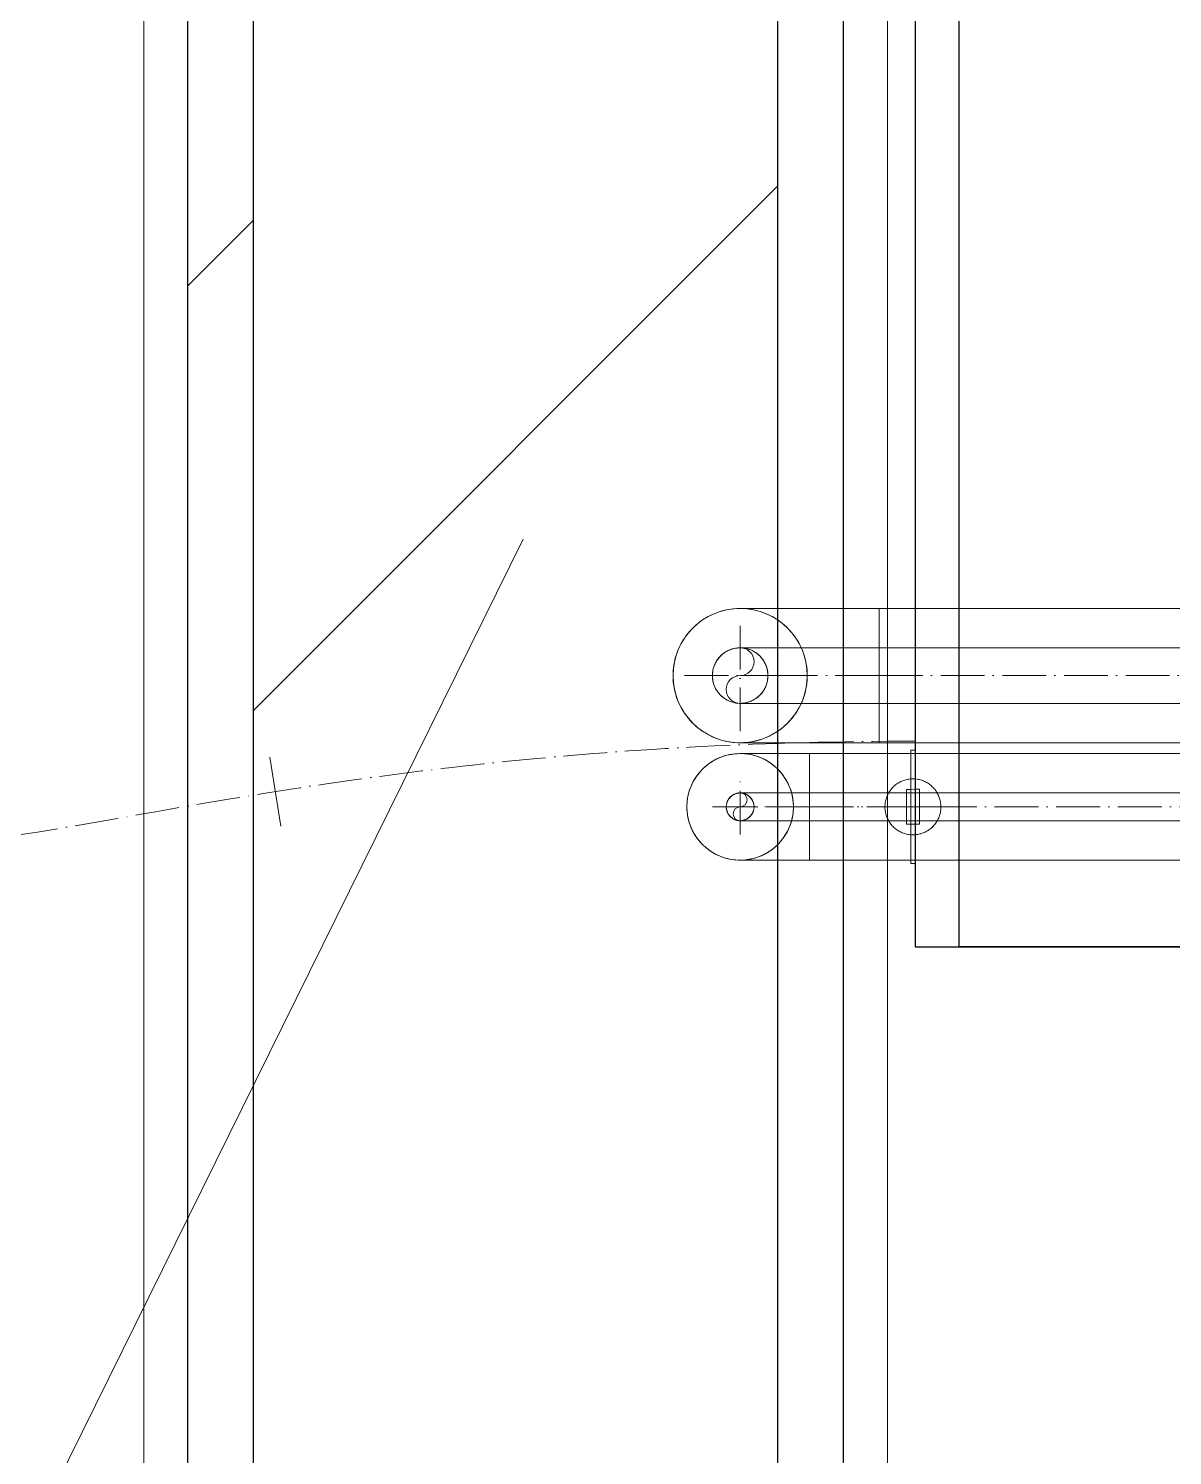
# Model space of a CAD drawing. Header units: millimetres. Extents: x -88595 to 880822, y -1054509 to -148035.
# Drawn here: x 186476.9 to 186738.5, y -272711.7 to -272385.6 of the extents above; entities that cross this region are included whole.
import ezdxf

# ---------------------------------------------------------------- set-up
doc = ezdxf.new("R2010")
doc.units = ezdxf.units.MM
doc.linetypes.add('$0$ADSK_Осевая', pattern=[14, 10, -2, 0, -2])
doc.linetypes.add('$3$ADSK_Осевая', pattern=[14, 10, -2, 0, -2])
for name, color, linetype, lineweight in [('Аннотация', 7, 'Continuous', 20), ('Изоляция', 7, 'Continuous', 18), ('Оборудование', 7, 'Continuous', 18), ('Ограждение', 7, 'Continuous', 9), ('Стены наружные', 7, 'Continuous', 18), ('Трубопровод', 7, 'Continuous', 18), ('Трубопроводы', 7, 'Continuous', 18)]:
    doc.layers.add(name, color=color, linetype=linetype, lineweight=lineweight)

# ---------------------------------------------------------------- blocks, each defined once
blk = doc.blocks.new('$0$ADSK_Настенный внутренний блок кондиционера1 - 1U24TL5FRA-A-3264667-В_Координация_1 этаж ОВ3')
at = {"layer": 'Оборудование', "color": 150, "lineweight": 30, "true_color": 0x0080ff}
for p, q in [((504, 0), (-504, 0)), ((-504, 0), (-504, -10)), ((-504, 0), (-504, -20)), ((-504, -195), (-504, -10)), ((504, -10), (-504, -10)), ((-504, -20), (-504, -155))]:
    blk.add_line(p, q, dxfattribs=at)
blk = doc.blocks.new('$0$ADSK_МедьПайка_Отвод-гнутая труба - Отвод _гнутая труба_-3260024-В_Координация_1 этаж ОВ3')
at = {"layer": 'Трубопроводы', "color": 134, "true_color": 0x00a6a6}
for p, q in [((-16459.6, 18290.58), (-16459.6, 18284.23)), ((-16459.6, 18284.23), (-16459.6, 18277.88))]:
    blk.add_line(p, q, dxfattribs=at)
at = {"layer": 'Трубопроводы', "color": 134, "true_color": 0x00a6a6, "flags": 128}
for points in [[(-16459.6, 18290.58), (-16458.33, 18290.58), (-16457.06, 18290.58), (-16455.8, 18290.58), (-16454.54, 18290.58), (-16453.29, 18290.58), (-16452.05, 18290.58), (-16450.83, 18290.58), (-16449.61, 18290.58), (-16448.42, 18290.58), (-16447.24, 18290.58), (-16446.08, 18290.58), (-16444.94, 18290.58), (-16443.82, 18290.58), (-16442.74, 18290.58), (-16441.67, 18290.58), (-16440.64, 18290.58), (-16439.64, 18290.58), (-16438.67, 18290.58), (-16437.73, 18290.58), (-16436.82, 18290.58), (-16435.96, 18290.58), (-16435.13, 18290.58), (-16434.34, 18290.58), (-16433.59, 18290.58), (-16432.88, 18290.58), (-16432.22, 18290.58), (-16431.6, 18290.58), (-16431.02, 18290.58), (-16430.49, 18290.58), (-16430.01, 18290.58), (-16429.57, 18290.58), (-16429.18, 18290.58), (-16428.84, 18290.58), (-16428.55, 18290.58), (-16428.31, 18290.58), (-16428.12, 18290.58), (-16427.98, 18290.58), (-16427.89, 18290.58), (-16427.85, 18290.58)], [(-16434.2, 18284.23), (-16434.2, 18284.49), (-16434.18, 18284.74), (-16434.15, 18284.99), (-16434.12, 18285.24), (-16434.07, 18285.49), (-16434.02, 18285.74), (-16433.95, 18285.99), (-16433.88, 18286.23), (-16433.79, 18286.47), (-16433.7, 18286.71), (-16433.6, 18286.94), (-16433.48, 18287.17), (-16433.36, 18287.39), (-16433.23, 18287.61), (-16433.09, 18287.82), (-16432.94, 18288.03), (-16432.79, 18288.23), (-16432.62, 18288.42), (-16432.45, 18288.61), (-16432.27, 18288.79), (-16432.09, 18288.96), (-16431.9, 18289.13), (-16431.7, 18289.28), (-16431.49, 18289.43), (-16431.28, 18289.58), (-16431.07, 18289.71), (-16430.84, 18289.83), (-16430.62, 18289.95), (-16430.39, 18290.05), (-16430.15, 18290.15), (-16429.91, 18290.24), (-16429.67, 18290.32), (-16429.43, 18290.38), (-16429.18, 18290.44), (-16428.93, 18290.49), (-16428.68, 18290.53), (-16428.43, 18290.56), (-16428.17, 18290.57), (-16427.92, 18290.58), (-16427.85, 18290.58)], [(-16427.85, 18290.58), (-16427.6, 18290.58), (-16427.34, 18290.56), (-16427.09, 18290.54), (-16426.84, 18290.5), (-16426.59, 18290.46), (-16426.34, 18290.4), (-16426.1, 18290.34), (-16425.85, 18290.26), (-16425.61, 18290.18), (-16425.38, 18290.08), (-16425.15, 18289.98), (-16424.92, 18289.87), (-16424.7, 18289.74), (-16424.48, 18289.61), (-16424.27, 18289.47), (-16424.06, 18289.33), (-16423.86, 18289.17), (-16423.66, 18289.01), (-16423.48, 18288.84), (-16423.3, 18288.66), (-16423.12, 18288.47), (-16422.96, 18288.28), (-16422.8, 18288.08), (-16422.65, 18287.87), (-16422.51, 18287.66), (-16422.37, 18287.45), (-16422.25, 18287.23), (-16422.13, 18287), (-16422.03, 18286.77), (-16421.93, 18286.53), (-16421.84, 18286.3), (-16421.77, 18286.05), (-16421.7, 18285.81), (-16421.64, 18285.56), (-16421.59, 18285.31), (-16421.55, 18285.06), (-16421.53, 18284.81), (-16421.51, 18284.56), (-16421.5, 18284.3), (-16421.5, 18284.23)], [(-16427.85, 18277.88), (-16428.1, 18277.89), (-16428.36, 18277.9), (-16428.61, 18277.93), (-16428.86, 18277.96), (-16429.11, 18278.01), (-16429.36, 18278.06), (-16429.61, 18278.13), (-16429.85, 18278.21), (-16430.09, 18278.29), (-16430.32, 18278.38), (-16430.56, 18278.49), (-16430.78, 18278.6), (-16431.01, 18278.72), (-16431.22, 18278.85), (-16431.44, 18278.99), (-16431.64, 18279.14), (-16431.84, 18279.3), (-16432.04, 18279.46), (-16432.23, 18279.63), (-16432.41, 18279.81), (-16432.58, 18279.99), (-16432.74, 18280.19), (-16432.9, 18280.39), (-16433.05, 18280.59), (-16433.19, 18280.8), (-16433.33, 18281.02), (-16433.45, 18281.24), (-16433.57, 18281.47), (-16433.67, 18281.7), (-16433.77, 18281.93), (-16433.86, 18282.17), (-16433.93, 18282.41), (-16434, 18282.66), (-16434.06, 18282.9), (-16434.11, 18283.15), (-16434.15, 18283.4), (-16434.17, 18283.66), (-16434.19, 18283.91), (-16434.2, 18284.16), (-16434.2, 18284.23)], [(-16421.5, 18284.23), (-16421.51, 18283.98), (-16421.52, 18283.73), (-16421.55, 18283.47), (-16421.58, 18283.22), (-16421.63, 18282.97), (-16421.68, 18282.72), (-16421.75, 18282.48), (-16421.82, 18282.24), (-16421.91, 18282), (-16422, 18281.76), (-16422.11, 18281.53), (-16422.22, 18281.3), (-16422.34, 18281.08), (-16422.47, 18280.86), (-16422.61, 18280.65), (-16422.76, 18280.44), (-16422.91, 18280.24), (-16423.08, 18280.05), (-16423.25, 18279.86), (-16423.43, 18279.68), (-16423.61, 18279.5), (-16423.8, 18279.34), (-16424, 18279.18), (-16424.21, 18279.03), (-16424.42, 18278.89), (-16424.64, 18278.76), (-16424.86, 18278.63), (-16425.08, 18278.52), (-16425.31, 18278.41), (-16425.55, 18278.31), (-16425.79, 18278.23), (-16426.03, 18278.15), (-16426.27, 18278.08), (-16426.52, 18278.02), (-16426.77, 18277.98), (-16427.02, 18277.94), (-16427.27, 18277.91), (-16427.53, 18277.89), (-16427.78, 18277.88), (-16427.85, 18277.88)], [(-16427.85, 18277.88), (-16427.88, 18277.88), (-16427.95, 18277.88), (-16428.08, 18277.88), (-16428.26, 18277.88), (-16428.48, 18277.88), (-16428.76, 18277.88), (-16429.09, 18277.88), (-16429.46, 18277.88), (-16429.89, 18277.88), (-16430.36, 18277.88), (-16430.87, 18277.88), (-16431.44, 18277.88), (-16432.05, 18277.88), (-16432.7, 18277.88), (-16433.4, 18277.88), (-16434.13, 18277.88), (-16434.91, 18277.88), (-16435.73, 18277.88), (-16436.59, 18277.88), (-16437.48, 18277.88), (-16438.41, 18277.88), (-16439.37, 18277.88), (-16440.37, 18277.88), (-16441.39, 18277.88), (-16442.45, 18277.88), (-16443.53, 18277.88), (-16444.64, 18277.88), (-16445.77, 18277.88), (-16446.92, 18277.88), (-16448.1, 18277.88), (-16449.29, 18277.88), (-16450.5, 18277.88), (-16451.72, 18277.88), (-16452.96, 18277.88), (-16454.2, 18277.88), (-16455.46, 18277.88), (-16456.72, 18277.88), (-16457.99, 18277.88), (-16459.26, 18277.88), (-16459.6, 18277.88)]]:
    blk.add_lwpolyline(points, dxfattribs=at)
at = {"layer": 'Трубопроводы', "color": 134, "true_color": 0x00a6a6}
for start, end in [(0, 180), (180, 0)]:
    blk.add_arc((-16427.85, 18284.23), 6.35, start, end, dxfattribs=at)
blk = doc.blocks.new('$0$ADSK_МедьПайка_Отвод-гнутая труба - Отвод _гнутая труба_-V35-В_Координация_1 этаж ОВ3')
at = {"layer": 'Трубопроводы', "color": 134, "true_color": 0x00a6a6}
for p, q in [((-16434.2, 18252.48), (-16427.85, 18252.48)), ((-16427.85, 18252.48), (-16421.5, 18252.48))]:
    blk.add_line(p, q, dxfattribs=at)
at = {"layer": 'Трубопроводы', "color": 134, "true_color": 0x00a6a6, "flags": 128}
for points in [[(-16434.2, 18284.23), (-16434.2, 18284.21), (-16434.2, 18284.13), (-16434.2, 18284), (-16434.2, 18283.83), (-16434.2, 18283.6), (-16434.2, 18283.32), (-16434.2, 18283), (-16434.2, 18282.62), (-16434.2, 18282.2), (-16434.2, 18281.73), (-16434.2, 18281.21), (-16434.2, 18280.64), (-16434.2, 18280.04), (-16434.2, 18279.38), (-16434.2, 18278.69), (-16434.2, 18277.95), (-16434.2, 18277.17), (-16434.2, 18276.35), (-16434.2, 18275.5), (-16434.2, 18274.6), (-16434.2, 18273.67), (-16434.2, 18272.71), (-16434.2, 18271.72), (-16434.2, 18270.69), (-16434.2, 18269.64), (-16434.2, 18268.56), (-16434.2, 18267.45), (-16434.2, 18266.32), (-16434.2, 18265.16), (-16434.2, 18263.99), (-16434.2, 18262.8), (-16434.2, 18261.59), (-16434.2, 18260.36), (-16434.2, 18259.13), (-16434.2, 18257.88), (-16434.2, 18256.62), (-16434.2, 18255.36), (-16434.2, 18254.09), (-16434.2, 18252.83), (-16434.2, 18252.48)], [(-16421.5, 18252.48), (-16421.5, 18253.75), (-16421.5, 18255.02), (-16421.5, 18256.28), (-16421.5, 18257.54), (-16421.5, 18258.79), (-16421.5, 18260.03), (-16421.5, 18261.26), (-16421.5, 18262.47), (-16421.5, 18263.67), (-16421.5, 18264.85), (-16421.5, 18266.01), (-16421.5, 18267.14), (-16421.5, 18268.26), (-16421.5, 18269.35), (-16421.5, 18270.41), (-16421.5, 18271.44), (-16421.5, 18272.45), (-16421.5, 18273.42), (-16421.5, 18274.36), (-16421.5, 18275.26), (-16421.5, 18276.13), (-16421.5, 18276.95), (-16421.5, 18277.74), (-16421.5, 18278.49), (-16421.5, 18279.2), (-16421.5, 18279.86), (-16421.5, 18280.48), (-16421.5, 18281.06), (-16421.5, 18281.59), (-16421.5, 18282.08), (-16421.5, 18282.51), (-16421.5, 18282.9), (-16421.5, 18283.24), (-16421.5, 18283.53), (-16421.5, 18283.77), (-16421.5, 18283.96), (-16421.5, 18284.1), (-16421.5, 18284.19), (-16421.5, 18284.23)]]:
    blk.add_lwpolyline(points, dxfattribs=at)
at = {"layer": 'Трубопроводы', "color": 134, "true_color": 0x00a6a6}
for start, end in [(90, 270), (270, 90)]:
    blk.add_arc((-16427.85, 18284.23), 6.35, start, end, dxfattribs=at)
blk = doc.blocks.new('$0$ADSK_МедьПайка_Отвод-гнутая труба - Отвод _гнутая труба_-94627-В_Координация_1 этаж ОВ3')
at = {"layer": 'Трубопроводы', "color": 190, "true_color": 0x8000ff}
for p, q in [((-16488.73, 18357.41), (-16488.73, 18354.23)), ((-16488.73, 18354.23), (-16488.73, 18351.06))]:
    blk.add_line(p, q, dxfattribs=at)
at = {"layer": 'Трубопроводы', "color": 190, "true_color": 0x8000ff, "flags": 128}
for points in [[(-16488.73, 18357.41), (-16488.09, 18357.41), (-16487.46, 18357.41), (-16486.83, 18357.41), (-16486.2, 18357.41), (-16485.57, 18357.41), (-16484.95, 18357.41), (-16484.34, 18357.41), (-16483.73, 18357.41), (-16483.13, 18357.41), (-16482.54, 18357.41), (-16481.96, 18357.41), (-16481.39, 18357.41), (-16480.84, 18357.41), (-16480.29, 18357.41), (-16479.76, 18357.41), (-16479.25, 18357.41), (-16478.74, 18357.41), (-16478.26, 18357.41), (-16477.79, 18357.41), (-16477.34, 18357.41), (-16476.9, 18357.41), (-16476.49, 18357.41), (-16476.1, 18357.41), (-16475.72, 18357.41), (-16475.37, 18357.41), (-16475.03, 18357.41), (-16474.72, 18357.41), (-16474.44, 18357.41), (-16474.17, 18357.41), (-16473.93, 18357.41), (-16473.71, 18357.41), (-16473.52, 18357.41), (-16473.35, 18357.41), (-16473.2, 18357.41), (-16473.08, 18357.41), (-16472.99, 18357.41), (-16472.92, 18357.41), (-16472.87, 18357.41), (-16472.85, 18357.41)], [(-16476.03, 18354.23), (-16476.02, 18354.36), (-16476.02, 18354.49), (-16476, 18354.61), (-16475.99, 18354.74), (-16475.96, 18354.86), (-16475.93, 18354.99), (-16475.9, 18355.11), (-16475.86, 18355.23), (-16475.82, 18355.35), (-16475.77, 18355.47), (-16475.72, 18355.59), (-16475.67, 18355.7), (-16475.61, 18355.81), (-16475.54, 18355.92), (-16475.47, 18356.03), (-16475.4, 18356.13), (-16475.32, 18356.23), (-16475.24, 18356.33), (-16475.15, 18356.42), (-16475.06, 18356.51), (-16474.97, 18356.6), (-16474.87, 18356.68), (-16474.77, 18356.76), (-16474.67, 18356.83), (-16474.57, 18356.9), (-16474.46, 18356.97), (-16474.35, 18357.03), (-16474.23, 18357.09), (-16474.12, 18357.14), (-16474, 18357.19), (-16473.88, 18357.24), (-16473.76, 18357.27), (-16473.64, 18357.31), (-16473.51, 18357.34), (-16473.39, 18357.36), (-16473.26, 18357.38), (-16473.14, 18357.39), (-16473.01, 18357.4), (-16472.88, 18357.41), (-16472.85, 18357.41)], [(-16472.85, 18357.41), (-16472.72, 18357.41), (-16472.6, 18357.4), (-16472.47, 18357.38), (-16472.34, 18357.37), (-16472.22, 18357.34), (-16472.1, 18357.32), (-16471.97, 18357.28), (-16471.85, 18357.25), (-16471.73, 18357.2), (-16471.61, 18357.16), (-16471.5, 18357.11), (-16471.38, 18357.05), (-16471.27, 18356.99), (-16471.16, 18356.92), (-16471.06, 18356.85), (-16470.95, 18356.78), (-16470.85, 18356.7), (-16470.76, 18356.62), (-16470.66, 18356.53), (-16470.57, 18356.44), (-16470.49, 18356.35), (-16470.4, 18356.26), (-16470.32, 18356.16), (-16470.25, 18356.05), (-16470.18, 18355.95), (-16470.11, 18355.84), (-16470.05, 18355.73), (-16469.99, 18355.62), (-16469.94, 18355.5), (-16469.89, 18355.38), (-16469.85, 18355.26), (-16469.81, 18355.14), (-16469.77, 18355.02), (-16469.75, 18354.9), (-16469.72, 18354.77), (-16469.7, 18354.65), (-16469.69, 18354.52), (-16469.68, 18354.39), (-16469.68, 18354.27), (-16469.68, 18354.23)], [(-16472.85, 18351.06), (-16472.98, 18351.06), (-16473.1, 18351.07), (-16473.23, 18351.08), (-16473.36, 18351.1), (-16473.48, 18351.12), (-16473.61, 18351.15), (-16473.73, 18351.18), (-16473.85, 18351.22), (-16473.97, 18351.26), (-16474.09, 18351.31), (-16474.2, 18351.36), (-16474.32, 18351.42), (-16474.43, 18351.48), (-16474.54, 18351.54), (-16474.64, 18351.61), (-16474.75, 18351.69), (-16474.85, 18351.76), (-16474.94, 18351.85), (-16475.04, 18351.93), (-16475.13, 18352.02), (-16475.21, 18352.11), (-16475.3, 18352.21), (-16475.38, 18352.31), (-16475.45, 18352.41), (-16475.52, 18352.52), (-16475.59, 18352.63), (-16475.65, 18352.74), (-16475.71, 18352.85), (-16475.76, 18352.96), (-16475.81, 18353.08), (-16475.85, 18353.2), (-16475.89, 18353.32), (-16475.93, 18353.44), (-16475.96, 18353.57), (-16475.98, 18353.69), (-16476, 18353.82), (-16476.01, 18353.94), (-16476.02, 18354.07), (-16476.03, 18354.2), (-16476.03, 18354.23)], [(-16469.68, 18354.23), (-16469.68, 18354.11), (-16469.69, 18353.98), (-16469.7, 18353.85), (-16469.72, 18353.73), (-16469.74, 18353.6), (-16469.77, 18353.48), (-16469.8, 18353.36), (-16469.84, 18353.23), (-16469.88, 18353.11), (-16469.93, 18353), (-16469.98, 18352.88), (-16470.03, 18352.77), (-16470.1, 18352.66), (-16470.16, 18352.55), (-16470.23, 18352.44), (-16470.3, 18352.34), (-16470.38, 18352.24), (-16470.46, 18352.14), (-16470.55, 18352.05), (-16470.64, 18351.96), (-16470.73, 18351.87), (-16470.83, 18351.79), (-16470.93, 18351.71), (-16471.03, 18351.63), (-16471.14, 18351.56), (-16471.24, 18351.49), (-16471.35, 18351.43), (-16471.47, 18351.38), (-16471.58, 18351.32), (-16471.7, 18351.27), (-16471.82, 18351.23), (-16471.94, 18351.19), (-16472.06, 18351.16), (-16472.19, 18351.13), (-16472.31, 18351.1), (-16472.44, 18351.08), (-16472.56, 18351.07), (-16472.69, 18351.06), (-16472.82, 18351.06), (-16472.85, 18351.06)], [(-16472.85, 18351.06), (-16472.86, 18351.06), (-16472.9, 18351.06), (-16472.96, 18351.06), (-16473.05, 18351.06), (-16473.17, 18351.06), (-16473.31, 18351.06), (-16473.47, 18351.06), (-16473.66, 18351.06), (-16473.87, 18351.06), (-16474.1, 18351.06), (-16474.36, 18351.06), (-16474.64, 18351.06), (-16474.95, 18351.06), (-16475.28, 18351.06), (-16475.62, 18351.06), (-16475.99, 18351.06), (-16476.38, 18351.06), (-16476.79, 18351.06), (-16477.22, 18351.06), (-16477.67, 18351.06), (-16478.13, 18351.06), (-16478.61, 18351.06), (-16479.11, 18351.06), (-16479.62, 18351.06), (-16480.15, 18351.06), (-16480.69, 18351.06), (-16481.24, 18351.06), (-16481.81, 18351.06), (-16482.39, 18351.06), (-16482.97, 18351.06), (-16483.57, 18351.06), (-16484.17, 18351.06), (-16484.79, 18351.06), (-16485.4, 18351.06), (-16486.03, 18351.06), (-16486.66, 18351.06), (-16487.29, 18351.06), (-16487.92, 18351.06), (-16488.55, 18351.06), (-16488.73, 18351.06)]]:
    blk.add_lwpolyline(points, dxfattribs=at)
at = {"layer": 'Трубопроводы', "color": 190, "true_color": 0x8000ff}
for radius, start, end in [(3.18, 0, 180), (3.17, 180, 0)]:
    blk.add_arc((-16472.85, 18354.23), radius, start, end, dxfattribs=at)
blk = doc.blocks.new('$0$ADSK_МедьПайка_Отвод-гнутая труба - Отвод _гнутая труба_-V37-В_Координация_1 этаж ОВ3')
at = {"layer": 'Трубопроводы', "color": 190, "true_color": 0x8000ff}
for p, q in [((-4816.03, 18338.36), (-4812.85, 18338.36)), ((-4812.85, 18338.36), (-4809.68, 18338.36))]:
    blk.add_line(p, q, dxfattribs=at)
at = {"layer": 'Трубопроводы', "color": 190, "true_color": 0x8000ff, "flags": 128}
for points in [[(-4816.03, 18354.23), (-4816.03, 18354.22), (-4816.03, 18354.18), (-4816.03, 18354.12), (-4816.03, 18354.03), (-4816.03, 18353.92), (-4816.03, 18353.78), (-4816.03, 18353.61), (-4816.03, 18353.43), (-4816.03, 18353.22), (-4816.03, 18352.98), (-4816.03, 18352.72), (-4816.03, 18352.44), (-4816.03, 18352.13), (-4816.03, 18351.81), (-4816.03, 18351.46), (-4816.03, 18351.09), (-4816.03, 18350.7), (-4816.03, 18350.29), (-4816.03, 18349.86), (-4816.03, 18349.42), (-4816.03, 18348.95), (-4816.03, 18348.47), (-4816.03, 18347.98), (-4816.03, 18347.46), (-4816.03, 18346.94), (-4816.03, 18346.39), (-4816.03, 18345.84), (-4816.03, 18345.27), (-4816.03, 18344.7), (-4816.03, 18344.11), (-4816.03, 18343.51), (-4816.03, 18342.91), (-4816.03, 18342.3), (-4816.03, 18341.68), (-4816.03, 18341.06), (-4816.03, 18340.43), (-4816.03, 18339.8), (-4816.03, 18339.16), (-4816.03, 18338.53), (-4816.03, 18338.36)], [(-4809.68, 18338.36), (-4809.68, 18338.99), (-4809.68, 18339.63), (-4809.68, 18340.26), (-4809.68, 18340.89), (-4809.68, 18341.51), (-4809.68, 18342.13), (-4809.68, 18342.74), (-4809.68, 18343.35), (-4809.68, 18343.95), (-4809.68, 18344.54), (-4809.68, 18345.12), (-4809.68, 18345.69), (-4809.68, 18346.25), (-4809.68, 18346.79), (-4809.68, 18347.32), (-4809.68, 18347.84), (-4809.68, 18348.34), (-4809.68, 18348.83), (-4809.68, 18349.29), (-4809.68, 18349.75), (-4809.68, 18350.18), (-4809.68, 18350.59), (-4809.68, 18350.99), (-4809.68, 18351.36), (-4809.68, 18351.72), (-4809.68, 18352.05), (-4809.68, 18352.36), (-4809.68, 18352.65), (-4809.68, 18352.91), (-4809.68, 18353.15), (-4809.68, 18353.37), (-4809.68, 18353.57), (-4809.68, 18353.74), (-4809.68, 18353.88), (-4809.68, 18354), (-4809.68, 18354.1), (-4809.68, 18354.17), (-4809.68, 18354.21), (-4809.68, 18354.23)]]:
    blk.add_lwpolyline(points, dxfattribs=at)
at = {"layer": 'Трубопроводы', "color": 190, "true_color": 0x8000ff}
for radius, start, end in [(3.17, 90, 270), (3.18, 270, 90)]:
    blk.add_arc((-4812.85, 18354.23), radius, start, end, dxfattribs=at)
blk = doc.blocks.new('1 этаж')
at = {"layer": 'Ограждение'}
for p, q in [((222632.73, 656742.6), (222632.73, 654282.6)), ((222802.73, 654282.6), (222802.73, 656742.6))]:
    blk.add_line(p, q, dxfattribs=at)
at = {"layer": 'Стены наружные', "lineweight": 30}
for p, q in [((222657.73, 656767.6), (222657.73, 654257.6)), ((222777.73, 654257.6), (222777.73, 656767.6)), ((222642.73, 656752.6), (222642.73, 654272.6)), ((222792.73, 654272.6), (222792.73, 656752.6))]:
    blk.add_line(p, q, dxfattribs=at)
at = {"layer": 'Стены наружные', "linetype": 'Continuous', "lineweight": 9}
for p, q in [((222657.73, 655773), (222777.73, 655893)), ((222642.73, 655870.08), (222657.73, 655885.08))]:
    blk.add_line(p, q, dxfattribs=at)

msp = doc.modelspace()

# ---------------------------------------------------------------- linework, layer by layer
at = {"layer": 'Аннотация'}
msp.add_line((186590, -272502.27), (186203.89, -273284.28), dxfattribs=at)
at = {"layer": 'Изоляция', "color": 134, "true_color": 0x00a6a6}
for p, q in [((186671.37, -272518.11), (186671.37, -272548.81)), ((186952.87, -272518.11), (186671.37, -272518.11)), ((186679.62, -272540.46), (186679.62, -272518.11)), ((186671.37, -272548.81), (186952.87, -272548.81))]:
    msp.add_line(p, q, dxfattribs=at)
at = {"layer": 'Изоляция', "color": 190, "true_color": 0x8000ff}
for p, q in [((186679.62, -272550.49), (186678.62, -272550.49)), ((186678.62, -272550.49), (186678.62, -272576.44)), ((186679.62, -272576.44), (186679.62, -272550.49)), ((186655.5, -272551.29), (186655.5, -272575.64)), ((186933.75, -272551.29), (186655.5, -272551.29)), ((186655.5, -272575.64), (186933.75, -272575.64)), ((186678.62, -272576.44), (186679.62, -272576.44))]:
    msp.add_line(p, q, dxfattribs=at)
at = {"layer": 'Изоляция', "color": 134, "true_color": 0x00a6a6, "flags": 128}
for points in [[(186624.27, -272533.46), (186624.28, -272532.85), (186624.32, -272532.24), (186624.38, -272531.63), (186624.47, -272531.02), (186624.58, -272530.41), (186624.71, -272529.82), (186624.87, -272529.22), (186625.05, -272528.64), (186625.26, -272528.06), (186625.48, -272527.49), (186625.73, -272526.93), (186626.01, -272526.38), (186626.3, -272525.84), (186626.62, -272525.31), (186626.95, -272524.8), (186627.31, -272524.3), (186627.69, -272523.81), (186628.08, -272523.34), (186628.5, -272522.89), (186628.93, -272522.45), (186629.38, -272522.03), (186629.84, -272521.63), (186630.32, -272521.25), (186630.82, -272520.89), (186631.33, -272520.55), (186631.85, -272520.23), (186632.39, -272519.93), (186632.93, -272519.65), (186633.49, -272519.39), (186634.06, -272519.16), (186634.64, -272518.95), (186635.22, -272518.76), (186635.81, -272518.59), (186636.41, -272518.45), (186637.01, -272518.34), (186637.62, -272518.25), (186638.23, -272518.18), (186638.84, -272518.13), (186639.46, -272518.12), (186639.62, -272518.11)], [(186639.62, -272518.11), (186639.65, -272518.11), (186639.72, -272518.11), (186639.85, -272518.11), (186640.03, -272518.11), (186640.25, -272518.11), (186640.53, -272518.11), (186640.86, -272518.11), (186641.23, -272518.11), (186641.66, -272518.11), (186642.13, -272518.11), (186642.65, -272518.11), (186643.21, -272518.11), (186643.82, -272518.11), (186644.47, -272518.11), (186645.17, -272518.11), (186645.91, -272518.11), (186646.68, -272518.11), (186647.5, -272518.11), (186648.36, -272518.11), (186649.25, -272518.11), (186650.18, -272518.11), (186651.14, -272518.11), (186652.14, -272518.11), (186653.16, -272518.11), (186654.22, -272518.11), (186655.3, -272518.11), (186656.41, -272518.11), (186657.54, -272518.11), (186658.69, -272518.11), (186659.87, -272518.11), (186661.06, -272518.11), (186662.27, -272518.11), (186663.49, -272518.11), (186664.73, -272518.11), (186665.98, -272518.11), (186667.23, -272518.11), (186668.49, -272518.11), (186669.76, -272518.11), (186671.03, -272518.11), (186671.37, -272518.11)], [(186639.62, -272518.11), (186640.24, -272518.13), (186640.85, -272518.16), (186641.46, -272518.22), (186642.07, -272518.31), (186642.67, -272518.42), (186643.27, -272518.55), (186643.86, -272518.71), (186644.45, -272518.89), (186645.03, -272519.1), (186645.6, -272519.33), (186646.16, -272519.58), (186646.71, -272519.85), (186647.25, -272520.14), (186647.78, -272520.46), (186648.29, -272520.8), (186648.79, -272521.15), (186649.27, -272521.53), (186649.74, -272521.92), (186650.2, -272522.34), (186650.63, -272522.77), (186651.05, -272523.22), (186651.45, -272523.68), (186651.83, -272524.17), (186652.2, -272524.66), (186652.54, -272525.17), (186652.86, -272525.69), (186653.16, -272526.23), (186653.44, -272526.78), (186653.69, -272527.33), (186653.93, -272527.9), (186654.14, -272528.48), (186654.33, -272529.06), (186654.49, -272529.66), (186654.63, -272530.25), (186654.75, -272530.86), (186654.84, -272531.46), (186654.91, -272532.07), (186654.95, -272532.69), (186654.97, -272533.3), (186654.97, -272533.46)], [(186671.37, -272518.11), (186670.1, -272518.11), (186668.83, -272518.11), (186667.57, -272518.11), (186666.31, -272518.11), (186665.06, -272518.11), (186663.82, -272518.11), (186662.6, -272518.11), (186661.38, -272518.11), (186660.19, -272518.11), (186659.01, -272518.11), (186657.85, -272518.11), (186656.71, -272518.11), (186655.6, -272518.11), (186654.51, -272518.11), (186653.44, -272518.11), (186652.41, -272518.11), (186651.41, -272518.11), (186650.44, -272518.11), (186649.5, -272518.11), (186648.6, -272518.11), (186647.73, -272518.11), (186646.9, -272518.11), (186646.11, -272518.11), (186645.36, -272518.11), (186644.66, -272518.11), (186643.99, -272518.11), (186643.37, -272518.11), (186642.79, -272518.11), (186642.26, -272518.11), (186641.78, -272518.11), (186641.34, -272518.11), (186640.95, -272518.11), (186640.62, -272518.11), (186640.32, -272518.11), (186640.08, -272518.11), (186639.89, -272518.11), (186639.75, -272518.11), (186639.66, -272518.11), (186639.62, -272518.11)], [(186639.62, -272548.81), (186639.01, -272548.8), (186638.4, -272548.77), (186637.78, -272548.7), (186637.18, -272548.62), (186636.57, -272548.51), (186635.97, -272548.37), (186635.38, -272548.22), (186634.79, -272548.04), (186634.21, -272547.83), (186633.64, -272547.6), (186633.08, -272547.35), (186632.53, -272547.08), (186631.99, -272546.79), (186631.47, -272546.47), (186630.95, -272546.13), (186630.45, -272545.78), (186629.97, -272545.4), (186629.5, -272545), (186629.05, -272544.59), (186628.61, -272544.16), (186628.19, -272543.71), (186627.79, -272543.24), (186627.41, -272542.76), (186627.05, -272542.27), (186626.71, -272541.76), (186626.38, -272541.24), (186626.08, -272540.7), (186625.81, -272540.15), (186625.55, -272539.59), (186625.32, -272539.03), (186625.1, -272538.45), (186624.92, -272537.87), (186624.75, -272537.27), (186624.61, -272536.68), (186624.5, -272536.07), (186624.4, -272535.47), (186624.34, -272534.86), (186624.29, -272534.24), (186624.27, -272533.63), (186624.27, -272533.46)], [(186654.97, -272533.46), (186654.96, -272534.08), (186654.92, -272534.69), (186654.86, -272535.3), (186654.78, -272535.91), (186654.67, -272536.51), (186654.53, -272537.11), (186654.37, -272537.71), (186654.19, -272538.29), (186653.99, -272538.87), (186653.76, -272539.44), (186653.51, -272540), (186653.24, -272540.55), (186652.94, -272541.09), (186652.63, -272541.62), (186652.29, -272542.13), (186651.93, -272542.63), (186651.56, -272543.12), (186651.16, -272543.59), (186650.75, -272544.04), (186650.32, -272544.48), (186649.87, -272544.89), (186649.4, -272545.3), (186648.92, -272545.68), (186648.43, -272546.04), (186647.92, -272546.38), (186647.39, -272546.7), (186646.86, -272547), (186646.31, -272547.28), (186645.75, -272547.54), (186645.18, -272547.77), (186644.61, -272547.98), (186644.02, -272548.17), (186643.43, -272548.33), (186642.83, -272548.47), (186642.23, -272548.59), (186641.62, -272548.68), (186641.01, -272548.75), (186640.4, -272548.79), (186639.79, -272548.81), (186639.62, -272548.81)], [(186671.37, -272548.81), (186670.1, -272548.81), (186668.83, -272548.81), (186667.57, -272548.81), (186666.31, -272548.81), (186665.06, -272548.81), (186663.82, -272548.81), (186662.6, -272548.81), (186661.38, -272548.81), (186660.19, -272548.81), (186659.01, -272548.81), (186657.85, -272548.81), (186656.71, -272548.81), (186655.6, -272548.81), (186654.51, -272548.81), (186653.44, -272548.81), (186652.41, -272548.81), (186651.41, -272548.81), (186650.44, -272548.81), (186649.5, -272548.81), (186648.6, -272548.81), (186647.73, -272548.81), (186646.9, -272548.81), (186646.11, -272548.81), (186645.36, -272548.81), (186644.66, -272548.81), (186643.99, -272548.81), (186643.37, -272548.81), (186642.79, -272548.81), (186642.26, -272548.81), (186641.78, -272548.81), (186641.34, -272548.81), (186640.95, -272548.81), (186640.62, -272548.81), (186640.32, -272548.81), (186640.08, -272548.81), (186639.89, -272548.81), (186639.75, -272548.81), (186639.66, -272548.81), (186639.62, -272548.81)], [(186639.62, -272548.81), (186639.65, -272548.81), (186639.72, -272548.81), (186639.85, -272548.81), (186640.03, -272548.81), (186640.25, -272548.81), (186640.53, -272548.81), (186640.86, -272548.81), (186641.23, -272548.81), (186641.66, -272548.81), (186642.13, -272548.81), (186642.65, -272548.81), (186643.21, -272548.81), (186643.82, -272548.81), (186644.47, -272548.81), (186645.17, -272548.81), (186645.91, -272548.81), (186646.68, -272548.81), (186647.5, -272548.81), (186648.36, -272548.81), (186649.25, -272548.81), (186650.18, -272548.81), (186651.14, -272548.81), (186652.14, -272548.81), (186653.16, -272548.81), (186654.22, -272548.81), (186655.3, -272548.81), (186656.41, -272548.81), (186657.54, -272548.81), (186658.69, -272548.81), (186659.87, -272548.81), (186661.06, -272548.81), (186662.27, -272548.81), (186663.49, -272548.81), (186664.73, -272548.81), (186665.98, -272548.81), (186667.23, -272548.81), (186668.49, -272548.81), (186669.76, -272548.81), (186671.03, -272548.81), (186671.37, -272548.81)]]:
    msp.add_lwpolyline(points, dxfattribs=at)
at = {"layer": 'Изоляция', "color": 190, "true_color": 0x8000ff, "flags": 128}
for points in [[(186627.45, -272563.46), (186627.46, -272562.98), (186627.49, -272562.49), (186627.53, -272562.01), (186627.6, -272561.52), (186627.69, -272561.05), (186627.8, -272560.57), (186627.92, -272560.1), (186628.06, -272559.63), (186628.23, -272559.18), (186628.41, -272558.72), (186628.61, -272558.28), (186628.82, -272557.84), (186629.06, -272557.42), (186629.31, -272557), (186629.57, -272556.59), (186629.86, -272556.19), (186630.15, -272555.81), (186630.47, -272555.44), (186630.8, -272555.08), (186631.14, -272554.73), (186631.5, -272554.4), (186631.86, -272554.08), (186632.25, -272553.78), (186632.64, -272553.49), (186633.04, -272553.22), (186633.46, -272552.96), (186633.88, -272552.73), (186634.32, -272552.51), (186634.76, -272552.3), (186635.21, -272552.12), (186635.67, -272551.95), (186636.13, -272551.8), (186636.6, -272551.67), (186637.07, -272551.56), (186637.55, -272551.47), (186638.03, -272551.39), (186638.52, -272551.34), (186639, -272551.31), (186639.49, -272551.29), (186639.62, -272551.29)], [(186639.62, -272551.29), (186639.63, -272551.29), (186639.67, -272551.29), (186639.74, -272551.29), (186639.82, -272551.29), (186639.94, -272551.29), (186640.08, -272551.29), (186640.24, -272551.29), (186640.43, -272551.29), (186640.64, -272551.29), (186640.88, -272551.29), (186641.13, -272551.29), (186641.42, -272551.29), (186641.72, -272551.29), (186642.05, -272551.29), (186642.39, -272551.29), (186642.76, -272551.29), (186643.15, -272551.29), (186643.56, -272551.29), (186643.99, -272551.29), (186644.44, -272551.29), (186644.9, -272551.29), (186645.38, -272551.29), (186645.88, -272551.29), (186646.39, -272551.29), (186646.92, -272551.29), (186647.46, -272551.29), (186648.01, -272551.29), (186648.58, -272551.29), (186649.16, -272551.29), (186649.74, -272551.29), (186650.34, -272551.29), (186650.95, -272551.29), (186651.56, -272551.29), (186652.18, -272551.29), (186652.8, -272551.29), (186653.43, -272551.29), (186654.06, -272551.29), (186654.69, -272551.29), (186655.33, -272551.29), (186655.5, -272551.29)], [(186639.62, -272551.29), (186640.11, -272551.3), (186640.59, -272551.33), (186641.08, -272551.38), (186641.56, -272551.45), (186642.04, -272551.53), (186642.52, -272551.64), (186642.99, -272551.76), (186643.45, -272551.91), (186643.91, -272552.07), (186644.36, -272552.25), (186644.81, -272552.45), (186645.24, -272552.67), (186645.67, -272552.9), (186646.09, -272553.15), (186646.5, -272553.42), (186646.89, -272553.7), (186647.28, -272554), (186647.65, -272554.31), (186648.01, -272554.64), (186648.36, -272554.98), (186648.69, -272555.34), (186649.01, -272555.71), (186649.31, -272556.09), (186649.6, -272556.48), (186649.87, -272556.89), (186650.12, -272557.3), (186650.36, -272557.73), (186650.58, -272558.16), (186650.78, -272558.6), (186650.97, -272559.05), (186651.14, -272559.51), (186651.29, -272559.97), (186651.42, -272560.44), (186651.53, -272560.92), (186651.62, -272561.4), (186651.69, -272561.88), (186651.75, -272562.36), (186651.78, -272562.85), (186651.8, -272563.33), (186651.8, -272563.46)], [(186655.5, -272551.29), (186654.86, -272551.29), (186654.23, -272551.29), (186653.6, -272551.29), (186652.97, -272551.29), (186652.34, -272551.29), (186651.72, -272551.29), (186651.11, -272551.29), (186650.5, -272551.29), (186649.9, -272551.29), (186649.31, -272551.29), (186648.74, -272551.29), (186648.17, -272551.29), (186647.61, -272551.29), (186647.06, -272551.29), (186646.53, -272551.29), (186646.02, -272551.29), (186645.51, -272551.29), (186645.03, -272551.29), (186644.56, -272551.29), (186644.11, -272551.29), (186643.68, -272551.29), (186643.26, -272551.29), (186642.87, -272551.29), (186642.49, -272551.29), (186642.14, -272551.29), (186641.81, -272551.29), (186641.5, -272551.29), (186641.21, -272551.29), (186640.94, -272551.29), (186640.7, -272551.29), (186640.48, -272551.29), (186640.29, -272551.29), (186640.12, -272551.29), (186639.97, -272551.29), (186639.85, -272551.29), (186639.76, -272551.29), (186639.69, -272551.29), (186639.64, -272551.29), (186639.62, -272551.29)], [(186639.62, -272575.64), (186639.13, -272575.63), (186638.65, -272575.6), (186638.16, -272575.55), (186637.68, -272575.48), (186637.2, -272575.4), (186636.73, -272575.29), (186636.26, -272575.17), (186635.79, -272575.02), (186635.33, -272574.86), (186634.88, -272574.68), (186634.44, -272574.48), (186634, -272574.26), (186633.57, -272574.03), (186633.15, -272573.78), (186632.75, -272573.51), (186632.35, -272573.23), (186631.97, -272572.93), (186631.59, -272572.62), (186631.23, -272572.29), (186630.89, -272571.95), (186630.56, -272571.59), (186630.24, -272571.22), (186629.94, -272570.84), (186629.65, -272570.45), (186629.38, -272570.04), (186629.12, -272569.63), (186628.88, -272569.2), (186628.66, -272568.77), (186628.46, -272568.33), (186628.27, -272567.88), (186628.11, -272567.42), (186627.96, -272566.96), (186627.83, -272566.49), (186627.72, -272566.01), (186627.62, -272565.53), (186627.55, -272565.05), (186627.5, -272564.57), (186627.46, -272564.08), (186627.45, -272563.6), (186627.45, -272563.46)], [(186651.8, -272563.46), (186651.79, -272563.95), (186651.76, -272564.44), (186651.71, -272564.92), (186651.64, -272565.4), (186651.55, -272565.88), (186651.45, -272566.36), (186651.32, -272566.83), (186651.18, -272567.29), (186651.02, -272567.75), (186650.84, -272568.21), (186650.64, -272568.65), (186650.42, -272569.09), (186650.19, -272569.51), (186649.94, -272569.93), (186649.67, -272570.34), (186649.39, -272570.74), (186649.09, -272571.12), (186648.78, -272571.49), (186648.45, -272571.85), (186648.1, -272572.2), (186647.75, -272572.53), (186647.38, -272572.85), (186647, -272573.15), (186646.6, -272573.44), (186646.2, -272573.71), (186645.79, -272573.96), (186645.36, -272574.2), (186644.93, -272574.42), (186644.48, -272574.63), (186644.03, -272574.81), (186643.58, -272574.98), (186643.11, -272575.13), (186642.64, -272575.26), (186642.17, -272575.37), (186641.69, -272575.46), (186641.21, -272575.54), (186640.73, -272575.59), (186640.24, -272575.62), (186639.75, -272575.64), (186639.62, -272575.64)], [(186655.5, -272575.64), (186654.86, -272575.64), (186654.23, -272575.64), (186653.6, -272575.64), (186652.97, -272575.64), (186652.34, -272575.64), (186651.72, -272575.64), (186651.11, -272575.64), (186650.5, -272575.64), (186649.9, -272575.64), (186649.31, -272575.64), (186648.74, -272575.64), (186648.17, -272575.64), (186647.61, -272575.64), (186647.06, -272575.64), (186646.53, -272575.64), (186646.02, -272575.64), (186645.51, -272575.64), (186645.03, -272575.64), (186644.56, -272575.64), (186644.11, -272575.64), (186643.68, -272575.64), (186643.26, -272575.64), (186642.87, -272575.64), (186642.49, -272575.64), (186642.14, -272575.64), (186641.81, -272575.64), (186641.5, -272575.64), (186641.21, -272575.64), (186640.94, -272575.64), (186640.7, -272575.64), (186640.48, -272575.64), (186640.29, -272575.64), (186640.12, -272575.64), (186639.97, -272575.64), (186639.85, -272575.64), (186639.76, -272575.64), (186639.69, -272575.64), (186639.64, -272575.64), (186639.62, -272575.64)], [(186639.62, -272575.64), (186639.63, -272575.64), (186639.67, -272575.64), (186639.74, -272575.64), (186639.82, -272575.64), (186639.94, -272575.64), (186640.08, -272575.64), (186640.24, -272575.64), (186640.43, -272575.64), (186640.64, -272575.64), (186640.88, -272575.64), (186641.13, -272575.64), (186641.42, -272575.64), (186641.72, -272575.64), (186642.05, -272575.64), (186642.39, -272575.64), (186642.76, -272575.64), (186643.15, -272575.64), (186643.56, -272575.64), (186643.99, -272575.64), (186644.44, -272575.64), (186644.9, -272575.64), (186645.38, -272575.64), (186645.88, -272575.64), (186646.39, -272575.64), (186646.92, -272575.64), (186647.46, -272575.64), (186648.01, -272575.64), (186648.58, -272575.64), (186649.16, -272575.64), (186649.74, -272575.64), (186650.34, -272575.64), (186650.95, -272575.64), (186651.56, -272575.64), (186652.18, -272575.64), (186652.8, -272575.64), (186653.43, -272575.64), (186654.06, -272575.64), (186654.69, -272575.64), (186655.33, -272575.64), (186655.5, -272575.64)]]:
    msp.add_lwpolyline(points, dxfattribs=at)
at = {"layer": 'Изоляция', "color": 134, "true_color": 0x00a6a6}
for start, end in [(90, 180), (90, 180), (90, 180), (90, 180), (0, 90), (0, 90), (0, 90), (0, 90), (180, 270), (180, 270), (180, 270), (180, 270), (270, 0), (270, 0), (270, 0), (270, 0)]:
    msp.add_arc((186639.62, -272533.46), 15.35, start, end, dxfattribs=at)
at = {"layer": 'Изоляция', "color": 190, "true_color": 0x8000ff}
for start, end in [(90, 180), (90, 180), (90, 180), (90, 180), (0, 90), (0, 90), (0, 90), (0, 90), (180, 270), (180, 270), (180, 270), (180, 270), (270, 0), (270, 0), (270, 0), (270, 0)]:
    msp.add_arc((186639.62, -272563.46), 12.18, start, end, dxfattribs=at)
at = {"layer": 'Трубопровод', "color": 134, "linetype": '$0$ADSK_Осевая', "true_color": 0x00a6a6}
for p, q in [((186639.62, -272546.16), (186639.62, -272520.76)), ((186626.92, -272533.46), (186652.32, -272533.46)), ((186679.62, -272533.46), (186671.37, -272533.46)), ((186679.62, -272533.46), (186671.37, -272533.46)), ((186671.37, -272533.46), (186952.87, -272533.46)), ((186671.37, -272533.46), (186952.87, -272533.46))]:
    msp.add_line(p, q, dxfattribs=at)
at = {"layer": 'Трубопровод', "color": 134, "true_color": 0x00a6a6}
for p, q in [((186952.87, -272527.11), (186671.37, -272527.11)), ((186671.37, -272539.81), (186952.87, -272539.81))]:
    msp.add_line(p, q, dxfattribs=at)
at = {"layer": 'Трубопровод', "color": 190, "linetype": '$0$ADSK_Осевая', "true_color": 0x8000ff}
for p, q in [((186639.62, -272569.81), (186639.62, -272557.11)), ((186633.27, -272563.46), (186645.97, -272563.46)), ((186678.62, -272563.46), (186655.5, -272563.46)), ((186678.62, -272563.46), (186655.5, -272563.46)), ((186655.5, -272563.46), (186933.75, -272563.46)), ((186655.5, -272563.46), (186933.75, -272563.46))]:
    msp.add_line(p, q, dxfattribs=at)
at = {"layer": 'Трубопровод', "color": 190, "true_color": 0x8000ff}
for p, q in [((186933.75, -272560.29), (186655.5, -272560.29)), ((186655.5, -272566.64), (186933.75, -272566.64))]:
    msp.add_line(p, q, dxfattribs=at)
at = {"layer": 'Трубопровод', "color": 134, "true_color": 0x00a6a6}
for centre, radius, start, end in [((186639.62, -272533.46), 6.35, 0, 180), ((186639.62, -272530.29), 3.18, 270, 90), ((186639.62, -272533.46), 6.35, 180, 0), ((186639.62, -272536.64), 3.18, 90, 270)]:
    msp.add_arc(centre, radius, start, end, dxfattribs=at)
at = {"layer": 'Трубопровод', "color": 190, "true_color": 0x8000ff}
for centre, radius, start, end in [((186639.62, -272563.46), 3.18, 0, 180), ((186639.62, -272561.88), 1.59, 270, 90), ((186639.62, -272563.46), 3.18, 180, 0), ((186639.62, -272565.05), 1.59, 90, 270)]:
    msp.add_arc(centre, radius, start, end, dxfattribs=at)
at = {"layer": 'Трубопроводы', "color": 134, "linetype": '$0$ADSK_Осевая', "true_color": 0x00a6a6}
msp.add_line((186671.37, -272533.46), (186639.62, -272533.46), dxfattribs=at)
msp.add_line((186671.37, -272533.46), (186639.62, -272533.46), dxfattribs=at)
at = {"layer": 'Трубопроводы', "color": 24, "true_color": 0xa52900}
for p, q in [((186679.62, -272550.49), (186679.62, -272540.46)), ((186534.62, -272567.89), (186532.13, -272552.09))]:
    msp.add_line(p, q, dxfattribs=at)
at = {"layer": 'Трубопроводы', "color": 190, "true_color": 0x8000ff}
for p, q in [((186678.62, -272559.49), (186677.62, -272559.49)), ((186677.62, -272559.49), (186677.62, -272567.44)), ((186677.62, -272559.49), (186677.62, -272567.44)), ((186678.62, -272560.29), (186677.62, -272560.29)), ((186677.62, -272566.64), (186677.62, -272560.29)), ((186677.62, -272566.64), (186677.62, -272560.29)), ((186679.62, -272559.46), (186678.62, -272559.49)), ((186678.62, -272567.44), (186678.62, -272559.49)), ((186678.62, -272567.44), (186678.62, -272559.49)), ((186678.62, -272560.29), (186678.62, -272566.64)), ((186678.62, -272560.29), (186678.62, -272566.64)), ((186680.62, -272559.46), (186679.62, -272559.46)), ((186679.62, -272559.46), (186679.62, -272567.46)), ((186679.62, -272559.46), (186679.62, -272567.46)), ((186680.62, -272560.26), (186679.62, -272560.26)), ((186679.62, -272566.66), (186679.62, -272560.26)), ((186679.62, -272566.66), (186679.62, -272560.26)), ((186680.62, -272567.46), (186680.62, -272559.46)), ((186680.62, -272567.46), (186680.62, -272559.46)), ((186680.62, -272560.26), (186680.62, -272566.66)), ((186680.62, -272560.26), (186680.62, -272566.66)), ((186685.52, -272563.46), (186672.72, -272563.46)), ((186685.52, -272563.46), (186672.72, -272563.46)), ((186679.62, -272563.46), (186678.62, -272563.46)), ((186677.62, -272566.64), (186678.62, -272566.64)), ((186679.62, -272566.66), (186680.62, -272566.66)), ((186677.62, -272567.44), (186678.62, -272567.44)), ((186678.62, -272567.44), (186679.62, -272567.46)), ((186679.62, -272567.46), (186680.62, -272567.46))]:
    msp.add_line(p, q, dxfattribs=at)
at = {"layer": 'Трубопроводы', "color": 190, "linetype": '$0$ADSK_Осевая', "true_color": 0x8000ff}
msp.add_line((186655.5, -272563.46), (186639.62, -272563.46), dxfattribs=at)
msp.add_line((186655.5, -272563.46), (186639.62, -272563.46), dxfattribs=at)
at = {"layer": 'Трубопроводы', "color": 190, "true_color": 0x8000ff, "flags": 128}
for points in [[(186672.72, -272563.46), (186672.73, -272563.21), (186672.74, -272562.95), (186672.77, -272562.7), (186672.8, -272562.44), (186672.85, -272562.19), (186672.91, -272561.94), (186672.97, -272561.7), (186673.05, -272561.45), (186673.13, -272561.21), (186673.23, -272560.97), (186673.33, -272560.74), (186673.45, -272560.51), (186673.57, -272560.28), (186673.7, -272560.06), (186673.84, -272559.85), (186673.99, -272559.64), (186674.15, -272559.44), (186674.31, -272559.24), (186674.48, -272559.06), (186674.66, -272558.87), (186674.85, -272558.7), (186675.04, -272558.53), (186675.24, -272558.37), (186675.45, -272558.22), (186675.66, -272558.08), (186675.88, -272557.95), (186676.11, -272557.82), (186676.33, -272557.7), (186676.57, -272557.6), (186676.8, -272557.5), (186677.04, -272557.41), (186677.29, -272557.33), (186677.53, -272557.26), (186677.78, -272557.21), (186678.03, -272557.16), (186678.29, -272557.12), (186678.54, -272557.09), (186678.8, -272557.07), (186679.05, -272557.06), (186679.31, -272557.07), (186679.56, -272557.08), (186679.82, -272557.1), (186680.07, -272557.14), (186680.33, -272557.18), (186680.58, -272557.23), (186680.82, -272557.3), (186681.07, -272557.37), (186681.31, -272557.45), (186681.55, -272557.54), (186681.79, -272557.65), (186682.02, -272557.76), (186682.24, -272557.88), (186682.46, -272558.01), (186682.68, -272558.14), (186682.89, -272558.29), (186683.09, -272558.44), (186683.29, -272558.61), (186683.48, -272558.78), (186683.66, -272558.96), (186683.84, -272559.14), (186684.01, -272559.33), (186684.17, -272559.53), (186684.32, -272559.74), (186684.47, -272559.95), (186684.61, -272560.17), (186684.73, -272560.39), (186684.85, -272560.61), (186684.96, -272560.85), (186685.06, -272561.08), (186685.15, -272561.32), (186685.23, -272561.56), (186685.3, -272561.81), (186685.37, -272562.06), (186685.42, -272562.31), (186685.46, -272562.56), (186685.49, -272562.82), (186685.51, -272563.07), (186685.52, -272563.33), (186685.52, -272563.46)], [(186685.52, -272563.46), (186685.52, -272563.72), (186685.5, -272563.98), (186685.48, -272564.23), (186685.44, -272564.48), (186685.39, -272564.74), (186685.34, -272564.99), (186685.27, -272565.23), (186685.2, -272565.48), (186685.11, -272565.72), (186685.02, -272565.96), (186684.91, -272566.19), (186684.8, -272566.42), (186684.68, -272566.64), (186684.54, -272566.86), (186684.4, -272567.08), (186684.26, -272567.29), (186684.1, -272567.49), (186683.93, -272567.68), (186683.76, -272567.87), (186683.58, -272568.06), (186683.39, -272568.23), (186683.2, -272568.4), (186683, -272568.56), (186682.79, -272568.71), (186682.58, -272568.85), (186682.36, -272568.98), (186682.14, -272569.11), (186681.91, -272569.23), (186681.68, -272569.33), (186681.44, -272569.43), (186681.2, -272569.52), (186680.96, -272569.6), (186680.71, -272569.66), (186680.46, -272569.72), (186680.21, -272569.77), (186679.96, -272569.81), (186679.7, -272569.84), (186679.45, -272569.86), (186679.19, -272569.86), (186678.93, -272569.86), (186678.68, -272569.85), (186678.42, -272569.83), (186678.17, -272569.79), (186677.92, -272569.75), (186677.67, -272569.7), (186677.42, -272569.63), (186677.17, -272569.56), (186676.93, -272569.48), (186676.69, -272569.39), (186676.46, -272569.28), (186676.23, -272569.17), (186676, -272569.05), (186675.78, -272568.92), (186675.57, -272568.79), (186675.36, -272568.64), (186675.15, -272568.48), (186674.95, -272568.32), (186674.76, -272568.15), (186674.58, -272567.97), (186674.4, -272567.79), (186674.23, -272567.6), (186674.07, -272567.4), (186673.92, -272567.19), (186673.77, -272566.98), (186673.64, -272566.76), (186673.51, -272566.54), (186673.39, -272566.31), (186673.28, -272566.08), (186673.18, -272565.85), (186673.09, -272565.61), (186673.01, -272565.37), (186672.94, -272565.12), (186672.88, -272564.87), (186672.83, -272564.62), (186672.79, -272564.37), (186672.75, -272564.11), (186672.73, -272563.86), (186672.72, -272563.6), (186672.72, -272563.46)]]:
    msp.add_lwpolyline(points, dxfattribs=at)
at = {"layer": 'Трубопроводы', "color": 24, "linetype": '$3$ADSK_Осевая', "true_color": 0xa52900}
msp.add_open_spline([(186679.62, -272548.46), (186402.26, -272548.46), (186406.1, -272664.09), (186406.1, -272386.72)], degree=3, dxfattribs=at)

# ---------------------------------------------------------------- block references
at = {"layer": 'Оборудование', "color": 5, "true_color": 0x0000ff}
msp.add_blockref('1 этаж', (-36129.46, -928314.54), dxfattribs=at)
at = {"layer": 'Оборудование', "color": 150, "lineweight": 30, "true_color": 0x0080ff, "rotation": 90.00000000000011}
msp.add_blockref('$0$ADSK_Настенный внутренний блок кондиционера1 - 1U24TL5FRA-A-3264667-В_Координация_1 этаж ОВ3', (186679.62, -272091.46), dxfattribs=at)
at = {"layer": 'Трубопроводы', "color": 134, "true_color": 0x00a6a6}
for name, p, rotation in [('$0$ADSK_МедьПайка_Отвод-гнутая труба - Отвод _гнутая труба_-V35-В_Координация_1 этаж ОВ3', (204923.85, -256105.61), 89.9999999999998), ('$0$ADSK_МедьПайка_Отвод-гнутая труба - Отвод _гнутая труба_-3260024-В_Координация_1 этаж ОВ3', (170211.77, -254249.23), 180)]:
    msp.add_blockref(name, p, dxfattribs=dict(at, rotation=rotation))
at = {"layer": 'Трубопроводы', "color": 190, "true_color": 0x8000ff}
for name, p, rotation in [('$0$ADSK_МедьПайка_Отвод-гнутая труба - Отвод _гнутая труба_-V37-В_Координация_1 этаж ОВ3', (204993.85, -267750.61), 90), ('$0$ADSK_МедьПайка_Отвод-гнутая труба - Отвод _гнутая труба_-94627-В_Координация_1 этаж ОВ3', (170166.77, -254209.23), 180)]:
    msp.add_blockref(name, p, dxfattribs=dict(at, rotation=rotation))

doc.saveas('drawing.dxf')
